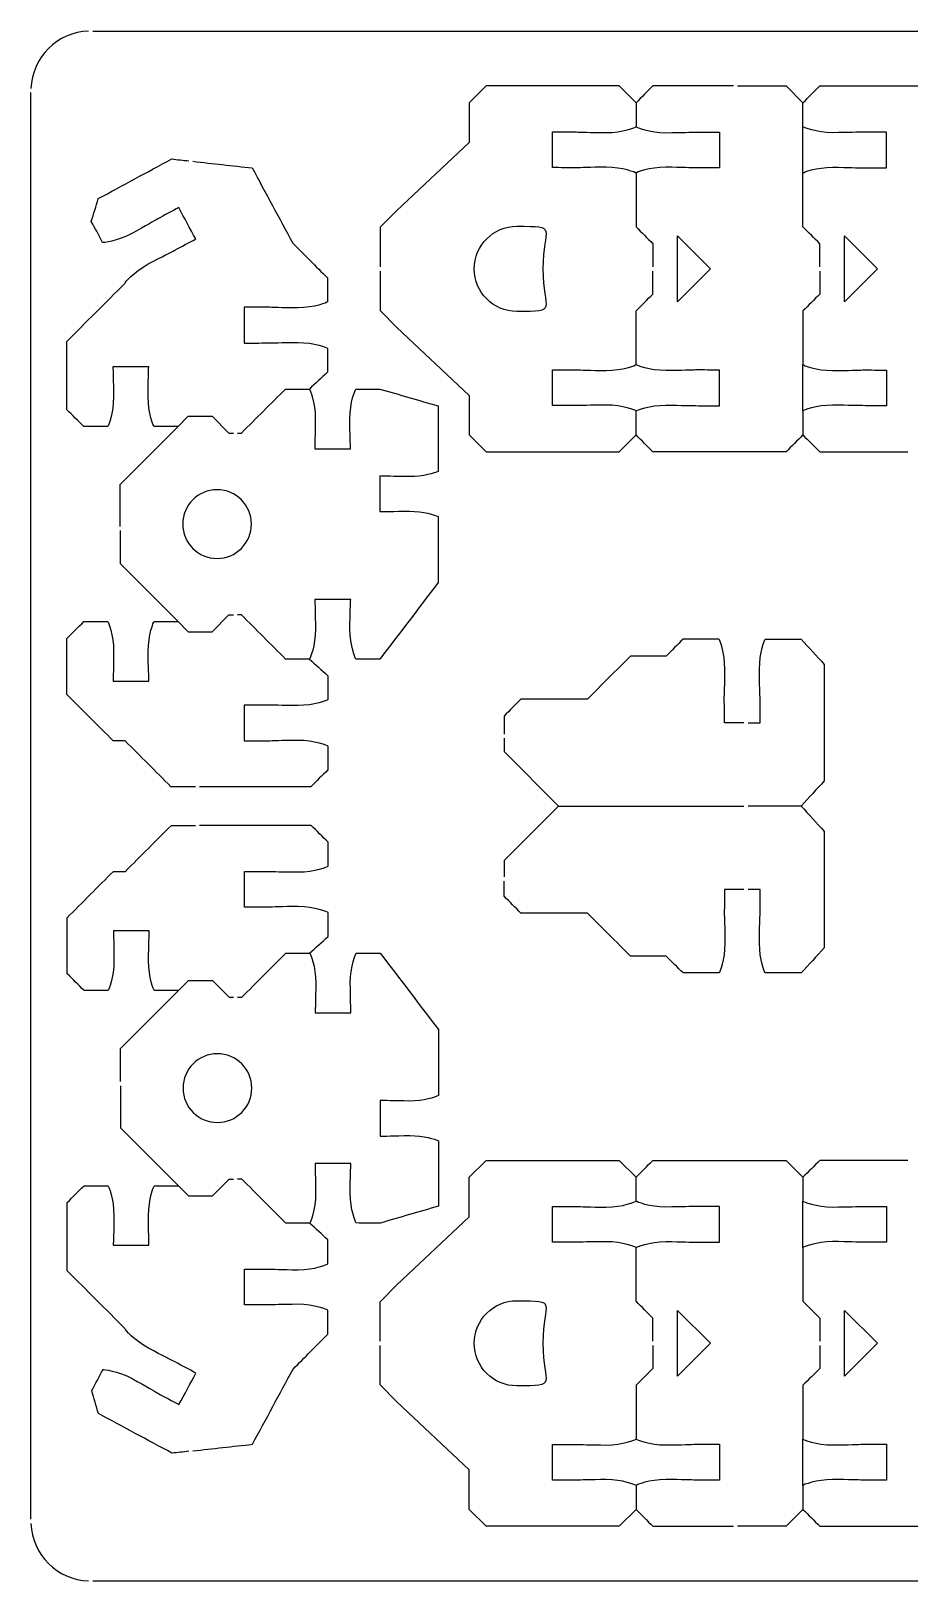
# Model space of a CAD drawing. Extents: x 0 to 680, y 0 to 410.
# Drawn here: x 230 to 303.7, y 280 to 410 of the extents above; entities that cross this region are included whole.
import ezdxf

# ---------------------------------------------------------------- set-up
doc = ezdxf.new("R2010")
doc.units = 0
doc.header["$MEASUREMENT"] = 0
doc.layers.add('DEFAULT', color=18, linetype='CONTINUOUS')

msp = doc.modelspace()

# ---------------------------------------------------------------- linework, layer by layer
at = {"layer": 'DEFAULT', "color": 1}
for points in [[(235.18, 409.99), (444.82, 409.99)], [(230, 285.17), (230, 404.82)], [(280.74, 403.97), (279.32, 405.38), (268.16, 405.38), (266.74, 403.97), (266.74, 400.65), (260.69, 394.94), (259.27, 393.53), (259.27, 390.22)], [(289.25, 405.39), (293.32, 405.39), (294.74, 403.97)], [(294.73, 398.07), (294.74, 401.97)], [(259.27, 389.86), (259.27, 386.55), (260.69, 385.13), (266.74, 379.43), (266.74, 376.11), (268.16, 374.7), (279.32, 374.7), (280.74, 376.11), (280.74, 376.11), (280.74, 376.11)], [(294.73, 378.11), (294.74, 382.02)], [(237.47, 368.44), (237.47, 371.96), (242.33, 376.83), (243.19, 377.68), (245.19, 377.68), (246.6, 376.27), (246.98, 376.27)], [(237.47, 368.09), (237.47, 365.32), (242.33, 360.46), (243.19, 359.61), (245.19, 359.61), (246.6, 361.02), (246.98, 361.02)], [(269.68, 350.69), (269.68, 349.55), (274.24, 344.98), (289.78, 344.98)], [(274.24, 344.98), (269.68, 340.42), (269.68, 339.04)], [(237.5, 321.88), (237.5, 324.65), (242.36, 329.51), (243.21, 330.37), (245.21, 330.37), (246.63, 328.95), (246.98, 328.95)], [(237.5, 321.52), (237.5, 318.01), (242.36, 313.15), (243.21, 312.29), (245.21, 312.29), (246.63, 313.71), (246.98, 313.71)], [(259.27, 300.1), (259.27, 303.42), (260.69, 304.84), (266.74, 310.54), (266.74, 313.86), (268.16, 315.27), (279.32, 315.27), (280.74, 313.86), (280.74, 313.86)], [(294.74, 307.95), (294.73, 311.86)], [(280.74, 286), (279.32, 284.59), (268.16, 284.59), (266.74, 286), (266.74, 289.32), (260.69, 295.03), (259.27, 296.44), (259.27, 299.75)], [(294.74, 288), (294.73, 291.91)], [(294.74, 286), (293.32, 284.59), (289.25, 284.59)], [(235.18, 280), (444.82, 280)]]:
    msp.add_lwpolyline(points, dxfattribs=at)
for points in [[(284.23, 392.8), (286.98, 390.04), (284.23, 387.28)], [(298.22, 392.8), (300.98, 390.04), (298.22, 387.28)], [(284.23, 302.69), (286.98, 299.93), (284.23, 297.17)], [(298.22, 302.69), (300.98, 299.93), (298.22, 297.17)]]:
    msp.add_lwpolyline(points, close=True, dxfattribs=at)
for points in [[(234.83, 409.99), (232.2, 409.9), (230.09, 407.79), (230, 405.16)], [(230, 284.81), (230.1, 282.19), (232.2, 280.08), (234.83, 280)]]:
    msp.add_open_spline(points, degree=3, dxfattribs=at)
for points, knots in [([(288.9, 405.39), (286.65, 405.39), (284.4, 405.39), (282.15, 405.39), (281.68, 404.92), (281.21, 404.44), (280.74, 403.97), (280.74, 403.3), (280.74, 402.64), (280.74, 401.97), (280.77, 401.9), (281.87, 401.47), (283.24, 401.46), (284.62, 401.47), (285.4, 401.51), (285.74, 401.51), (286.41, 401.51), (287.07, 401.51), (287.74, 401.51), (287.74, 400.51), (287.74, 399.51), (287.74, 398.51), (287.07, 398.51), (286.4, 398.51), (285.74, 398.51), (285.4, 398.51), (284.62, 398.56), (283.24, 398.56), (281.86, 398.57), (280.73, 398.12), (280.74, 398.07), (280.74, 396.57), (280.74, 395.07), (280.74, 393.57), (281.21, 393.09), (281.68, 392.62), (282.15, 392.15), (282.15, 391.51), (282.15, 390.86), (282.15, 390.22)], [0, 0, 0, 0, 19.12, 19.12, 19.12, 24.800996, 24.800996, 24.800996, 30.470996, 30.470996, 30.470996, 31.470996, 31.470996, 31.470996, 32.470996, 32.470996, 32.470996, 38.131005, 38.131005, 38.131005, 46.631005, 46.631005, 46.631005, 52.301014, 52.301014, 52.301014, 53.301014, 53.301014, 53.301014, 54.301014, 54.301014, 54.301014, 67.061014, 67.061014, 67.061014, 72.73201, 72.73201, 72.73201, 78.21201, 78.21201, 78.21201, 78.21201]), ([(296.15, 390.22), (296.15, 390.86), (296.15, 391.51), (296.15, 392.15), (295.68, 392.62), (295.21, 393.09), (294.73, 393.57), (294.73, 395.07), (294.73, 396.57), (294.73, 398.07), (294.73, 398.12), (295.86, 398.57), (297.23, 398.56), (298.62, 398.56), (299.39, 398.51), (299.74, 398.51), (300.4, 398.51), (301.07, 398.51), (301.74, 398.51), (301.74, 399.51), (301.74, 400.51), (301.74, 401.51), (301.07, 401.51), (300.41, 401.51), (299.74, 401.51), (299.4, 401.51), (298.62, 401.47), (297.23, 401.46), (295.86, 401.47), (294.74, 401.91), (294.74, 401.97), (294.74, 402.64), (294.74, 403.31), (294.74, 403.97), (295.21, 404.44), (295.68, 404.92), (296.15, 405.39), (299.87, 405.39), (303.6, 405.39), (307.32, 405.39), (307.79, 404.92), (308.26, 404.44), (308.74, 403.97)], [0, 0, 0, 0, 5.48, 5.48, 5.48, 11.150996, 11.150996, 11.150996, 23.910996, 23.910996, 23.910996, 24.910996, 24.910996, 24.910996, 25.910996, 25.910996, 25.910996, 31.581005, 31.581005, 31.581005, 40.081005, 40.081005, 40.081005, 45.741014, 45.741014, 45.741014, 46.741014, 46.741014, 46.741014, 47.741014, 47.741014, 47.741014, 53.411014, 53.411014, 53.411014, 59.08201, 59.08201, 59.08201, 90.74201, 90.74201, 90.74201, 96.413007, 96.413007, 96.413007, 96.413007]), ([(280.74, 398.06), (280.74, 398.12), (279.62, 398.57), (278.24, 398.57), (276.86, 398.57), (276.08, 398.52), (275.74, 398.52), (275.07, 398.52), (274.41, 398.53), (273.74, 398.53), (273.74, 399.53), (273.74, 400.52), (273.74, 401.52), (274.41, 401.52), (275.07, 401.52), (275.74, 401.52), (276.08, 401.52), (276.86, 401.47), (278.24, 401.47), (279.62, 401.47), (280.74, 401.92), (280.74, 401.97)], [0, 0, 0, 0, 1, 1, 1, 2, 2, 2, 7.660009, 7.660009, 7.660009, 16.150009, 16.150009, 16.150009, 21.820016, 21.820016, 21.820016, 22.820016, 22.820016, 22.820016, 23.820016, 23.820016, 23.820016, 23.820016]), ([(242.33, 376.83), (241.67, 376.83), (241, 376.83), (240.33, 376.83), (240.27, 376.83), (239.83, 377.94), (239.82, 379.32), (239.83, 380.71), (239.87, 381.48), (239.87, 381.82), (238.87, 381.82), (237.87, 381.82), (236.87, 381.82), (236.87, 381.48), (236.92, 380.7), (236.92, 379.32), (236.93, 377.94), (236.48, 376.82), (236.43, 376.82), (235.76, 376.82), (235.09, 376.82), (234.43, 376.82), (233.95, 377.29), (233.48, 377.76), (233.01, 378.23), (233.01, 380.14), (233.01, 382.05), (233.01, 383.96), (234.63, 385.58), (236.25, 387.2), (237.87, 388.82), (237.84, 388.87), (238.62, 389.79), (239.83, 390.45), (241.05, 391.11), (241.76, 391.43), (242.05, 391.6), (242.64, 391.92), (243.22, 392.23), (243.81, 392.55), (243.34, 393.43), (242.86, 394.31), (242.39, 395.18), (241.8, 394.87), (241.21, 394.55), (240.63, 394.24), (240.33, 394.07), (239.67, 393.66), (238.45, 393), (237.24, 392.35), (236.04, 392.21), (236.01, 392.26), (235.7, 392.84), (235.38, 393.43), (235.06, 394.02), (235.26, 394.66), (235.45, 395.29), (235.64, 395.93), (237.69, 397.04), (239.74, 398.15), (241.8, 399.26), (242.28, 399.2), (242.76, 399.15), (243.24, 399.1)], [0, 0, 0, 0, 5.67, 5.67, 5.67, 6.67, 6.67, 6.67, 7.67, 7.67, 7.67, 16.17, 16.17, 16.17, 17.17, 17.17, 17.17, 18.17, 18.17, 18.17, 23.84, 23.84, 23.84, 29.510996, 29.510996, 29.510996, 45.740996, 45.740996, 45.740996, 65.228859, 65.228859, 65.228859, 66.228859, 66.228859, 66.228859, 67.228859, 67.228859, 67.228859, 72.884193, 72.884193, 72.884193, 81.380739, 81.380739, 81.380739, 87.049619, 87.049619, 87.049619, 88.049619, 88.049619, 88.049619, 89.049619, 89.049619, 89.049619, 94.718499, 94.718499, 94.718499, 100.385006, 100.385006, 100.385006, 120.224059, 120.224059, 120.224059, 124.33874, 124.33874, 124.33874, 124.33874]), ([(243.58, 399.06), (245.24, 398.87), (246.89, 398.69), (248.55, 398.51), (249.68, 396.41), (250.82, 394.3), (251.95, 392.2), (252.92, 391.23), (253.89, 390.26), (254.87, 389.28), (254.87, 388.62), (254.87, 387.95), (254.87, 387.28), (254.87, 387.22), (253.75, 386.78), (252.37, 386.77), (250.99, 386.77), (250.21, 386.82), (249.87, 386.82), (249.2, 386.82), (248.54, 386.82), (247.87, 386.82), (247.87, 385.82), (247.87, 384.82), (247.87, 383.82), (248.54, 383.82), (249.2, 383.82), (249.87, 383.83), (250.21, 383.82), (250.99, 383.87), (252.37, 383.87), (253.75, 383.87), (254.87, 383.43), (254.87, 383.37), (254.87, 382.71), (254.87, 382.04), (254.87, 381.37), (254.36, 380.9), (253.85, 380.43), (253.35, 379.96)], [0, 0, 0, 0, 14.156218, 14.156218, 14.156218, 34.474114, 34.474114, 34.474114, 46.162591, 46.162591, 46.162591, 51.832591, 51.832591, 51.832591, 52.832591, 52.832591, 52.832591, 53.832591, 53.832591, 53.832591, 59.492591, 59.492591, 59.492591, 67.992591, 67.992591, 67.992591, 73.6626, 73.6626, 73.6626, 74.6626, 74.6626, 74.6626, 75.6626, 75.6626, 75.6626, 81.3326, 81.3326, 81.3326, 87.22742, 87.22742, 87.22742, 87.22742]), ([(267.17, 390.04), (267.17, 388.07), (268.77, 386.47), (270.74, 386.47), (274.31, 386.47), (272.93, 386.47), (272.93, 390.04), (272.93, 393.61), (274.31, 393.61), (270.74, 393.61), (268.77, 393.61), (267.17, 392.01), (267.17, 390.04)], [1, 1, 1, 1, 2, 2, 2, 3, 3, 3, 4, 4, 4, 5, 5, 5, 5]), ([(294.74, 376.11), (294.26, 375.64), (293.79, 375.17), (293.32, 374.7), (289.6, 374.7), (285.87, 374.7), (282.15, 374.7), (281.68, 375.17), (281.21, 375.64), (280.74, 376.11), (280.74, 376.78), (280.74, 377.44), (280.74, 378.11), (280.77, 378.18), (281.88, 378.61), (283.24, 378.61), (284.62, 378.61), (285.4, 378.56), (285.74, 378.57), (286.4, 378.56), (287.07, 378.56), (287.74, 378.55), (287.74, 379.55), (287.74, 380.55), (287.74, 381.55), (287.07, 381.56), (286.41, 381.56), (285.74, 381.56), (285.4, 381.56), (284.62, 381.51), (283.24, 381.51), (281.86, 381.52), (280.74, 381.96), (280.74, 382.02), (280.74, 383.51), (280.74, 385.01), (280.74, 386.51), (281.21, 386.98), (281.68, 387.46), (282.15, 387.93), (282.15, 388.57), (282.15, 389.22), (282.15, 389.86)], [0, 0, 0, 0, 5.658028, 5.658028, 5.658028, 37.334596, 37.334596, 37.334596, 43.009703, 43.009703, 43.009703, 48.695024, 48.695024, 48.695024, 49.695231, 49.695231, 49.695231, 50.695439, 50.695439, 50.695439, 56.366694, 56.366694, 56.366694, 64.868457, 64.868457, 64.868457, 70.529667, 70.529667, 70.529667, 71.529874, 71.529874, 71.529874, 72.530081, 72.530081, 72.530081, 85.282726, 85.282726, 85.282726, 90.954899, 90.954899, 90.954899, 96.446037, 96.446037, 96.446037, 96.446037]), ([(296.15, 389.86), (296.15, 389.22), (296.15, 388.57), (296.15, 387.93), (295.68, 387.46), (295.21, 386.98), (294.74, 386.51), (294.74, 385.01), (294.74, 383.51), (294.74, 382.02), (294.74, 381.96), (295.86, 381.52), (297.23, 381.51), (298.62, 381.51), (299.4, 381.56), (299.74, 381.56), (300.41, 381.56), (301.07, 381.56), (301.74, 381.55), (301.74, 380.55), (301.74, 379.55), (301.74, 378.55), (301.07, 378.56), (300.4, 378.56), (299.74, 378.57), (299.39, 378.56), (298.62, 378.61), (297.23, 378.61), (295.86, 378.61), (294.73, 378.17), (294.73, 378.11), (294.73, 377.44), (294.73, 376.78), (294.73, 376.11), (295.21, 375.64), (295.68, 375.17), (296.15, 374.7), (298.61, 374.7), (301.08, 374.7), (303.54, 374.7)], [0, 0, 0, 0, 5.49, 5.49, 5.49, 11.160996, 11.160996, 11.160996, 23.910996, 23.910996, 23.910996, 24.910996, 24.910996, 24.910996, 25.910996, 25.910996, 25.910996, 31.571032, 31.571032, 31.571032, 40.071032, 40.071032, 40.071032, 45.741111, 45.741111, 45.741111, 46.741111, 46.741111, 46.741111, 47.741111, 47.741111, 47.741111, 53.421111, 53.421111, 53.421111, 59.085041, 59.085041, 59.085041, 80.035041, 80.035041, 80.035041, 80.035041]), ([(280.74, 378.11), (280.74, 378.17), (279.62, 378.61), (278.24, 378.62), (276.86, 378.62), (276.08, 378.57), (275.74, 378.57), (275.07, 378.57), (274.41, 378.57), (273.74, 378.57), (273.74, 379.57), (273.74, 380.57), (273.74, 381.57), (274.41, 381.57), (275.07, 381.57), (275.74, 381.57), (276.08, 381.57), (276.86, 381.52), (278.24, 381.52), (279.62, 381.52), (280.74, 381.96), (280.74, 382.02)], [0, 0, 0, 0, 1, 1, 1, 2, 2, 2, 7.660009, 7.660009, 7.660009, 16.160009, 16.160009, 16.160009, 21.830044, 21.830044, 21.830044, 22.830044, 22.830044, 22.830044, 23.830044, 23.830044, 23.830044, 23.830044]), ([(247.33, 376.27), (247.44, 376.27), (247.54, 376.27), (247.65, 376.27), (248.88, 377.5), (250.11, 378.73), (251.35, 379.96), (252.01, 379.96), (252.68, 379.96), (253.35, 379.96), (253.4, 379.96), (253.85, 378.84), (253.84, 377.46), (253.84, 376.08), (253.79, 375.3), (253.79, 374.96), (254.79, 374.96), (255.79, 374.96), (256.79, 374.96), (256.79, 375.3), (256.75, 376.07), (256.74, 377.46), (256.75, 378.84), (257.19, 379.96), (257.25, 379.96), (257.92, 379.96), (258.58, 379.96), (259.25, 379.96), (260.88, 379.49), (262.52, 379.02), (264.15, 378.54), (264.15, 376.72), (264.15, 374.89), (264.15, 373.06), (263.86, 372.92), (262.89, 372.62), (261.75, 372.62), (260.37, 372.62), (259.59, 372.67), (259.25, 372.67), (259.25, 371.67), (259.25, 370.67), (259.25, 369.68), (259.59, 369.67), (260.36, 369.72), (261.75, 369.72), (262.9, 369.71), (263.87, 369.41), (264.15, 369.27), (264.15, 367.43), (264.15, 365.58), (264.15, 363.73), (262.52, 361.59), (260.89, 359.46), (259.25, 357.32), (258.58, 357.32), (257.92, 357.32), (257.25, 357.32), (257.2, 357.32), (256.75, 358.44), (256.75, 359.82), (256.75, 361.2), (256.81, 361.98), (256.81, 362.32), (255.81, 362.32), (254.81, 362.32), (253.81, 362.32), (253.8, 361.98), (253.85, 361.21), (253.85, 359.82), (253.85, 358.44), (253.41, 357.32), (253.35, 357.32), (252.68, 357.32), (252.01, 357.32), (251.35, 357.32), (250.11, 358.56), (248.88, 359.79), (247.65, 361.02), (247.54, 361.02), (247.44, 361.02), (247.33, 361.02)], [0, 0, 0, 0, 0.92, 0.92, 0.92, 15.733889, 15.733889, 15.733889, 21.403889, 21.403889, 21.403889, 22.403889, 22.403889, 22.403889, 23.403889, 23.403889, 23.403889, 31.903889, 31.903889, 31.903889, 32.903889, 32.903889, 32.903889, 33.903889, 33.903889, 33.903889, 39.563898, 39.563898, 39.563898, 54.040368, 54.040368, 54.040368, 69.580368, 69.580368, 69.580368, 70.580368, 70.580368, 70.580368, 71.580368, 71.580368, 71.580368, 80.080368, 80.080368, 80.080368, 81.080368, 81.080368, 81.080368, 82.080368, 82.080368, 82.080368, 97.790368, 97.790368, 97.790368, 120.67535, 120.67535, 120.67535, 126.34535, 126.34535, 126.34535, 127.34535, 127.34535, 127.34535, 128.34535, 128.34535, 128.34535, 136.84535, 136.84535, 136.84535, 137.84535, 137.84535, 137.84535, 138.84535, 138.84535, 138.84535, 144.51535, 144.51535, 144.51535, 159.329239, 159.329239, 159.329239, 160.249239, 160.249239, 160.249239, 160.249239]), ([(245.61, 371.52), (247.2, 371.52), (248.49, 370.23), (248.49, 368.64), (248.49, 367.04), (247.2, 365.75), (245.61, 365.75), (244.02, 365.75), (242.72, 367.04), (242.72, 368.64), (242.72, 370.23), (244.02, 371.52), (245.61, 371.52)], [1, 1, 1, 1, 2, 2, 2, 3, 3, 3, 4, 4, 4, 5, 5, 5, 5]), ([(243.79, 346.6), (243.11, 346.6), (242.43, 346.6), (241.74, 346.6), (240.46, 347.89), (239.17, 349.18), (237.89, 350.46), (237.55, 350.46), (237.22, 350.46), (236.89, 350.46), (235.59, 351.76), (234.29, 353.06), (232.99, 354.36), (233, 354.37), (233, 354.38), (233.01, 354.39), (233.01, 355.94), (233.01, 357.49), (233.01, 359.04), (233.48, 359.51), (233.95, 359.99), (234.43, 360.46), (235.09, 360.46), (235.76, 360.46), (236.43, 360.46), (236.49, 360.46), (236.93, 359.34), (236.93, 357.96), (236.93, 356.58), (236.89, 355.8), (236.89, 355.46), (237.89, 355.46), (238.89, 355.46), (239.89, 355.46), (239.89, 355.8), (239.83, 356.58), (239.83, 357.96), (239.83, 359.34), (240.28, 360.46), (240.33, 360.46), (241, 360.46), (241.67, 360.46), (242.33, 360.46)], [0, 0, 0, 0, 5.81, 5.81, 5.81, 21.274427, 21.274427, 21.274427, 24.114427, 24.114427, 24.114427, 39.748559, 39.748559, 39.748559, 39.840755, 39.840755, 39.840755, 53.040755, 53.040755, 53.040755, 58.711751, 58.711751, 58.711751, 64.381751, 64.381751, 64.381751, 65.381751, 65.381751, 65.381751, 66.381751, 66.381751, 66.381751, 74.881751, 74.881751, 74.881751, 75.881751, 75.881751, 75.881751, 76.881751, 76.881751, 76.881751, 82.551751, 82.551751, 82.551751, 82.551751]), ([(289.78, 351.98), (289.24, 351.98), (288.69, 351.98), (288.15, 351.98), (288.15, 352.65), (288.15, 353.31), (288.14, 353.98), (288.14, 354.32), (288.19, 355.1), (288.19, 356.48), (288.19, 357.86), (287.75, 358.98), (287.69, 358.98), (286.68, 358.98), (285.68, 358.98), (284.68, 358.98), (284.21, 358.51), (283.74, 358.04), (283.27, 357.56), (282.27, 357.56), (281.27, 357.56), (280.27, 357.56), (279.07, 356.36), (277.87, 355.16), (276.66, 353.96), (274.81, 353.96), (272.95, 353.96), (271.09, 353.96), (270.62, 353.49), (270.15, 353.02), (269.68, 352.54), (269.68, 352.04), (269.68, 351.54), (269.68, 351.03)], [0, 0, 0, 0, 4.63, 4.63, 4.63, 10.290009, 10.290009, 10.290009, 11.290009, 11.290009, 11.290009, 12.290009, 12.290009, 12.290009, 20.800009, 20.800009, 20.800009, 26.471005, 26.471005, 26.471005, 34.971005, 34.971005, 34.971005, 49.424268, 49.424268, 49.424268, 65.234268, 65.234268, 65.234268, 70.898198, 70.898198, 70.898198, 75.178198, 75.178198, 75.178198, 75.178198]), ([(290.13, 351.98), (290.47, 351.98), (290.81, 351.98), (291.15, 351.98), (291.14, 352.65), (291.14, 353.32), (291.14, 353.98), (291.14, 354.33), (291.09, 355.1), (291.09, 356.48), (291.09, 357.86), (291.54, 358.99), (291.59, 358.98), (292.59, 358.98), (293.59, 358.98), (294.59, 358.98), (295.24, 358.28), (295.88, 357.57), (296.53, 356.86), (296.53, 353.61), (296.53, 350.36), (296.53, 347.1), (295.88, 346.4), (295.24, 345.69), (294.59, 344.98), (293.1, 344.98), (291.62, 344.98), (290.13, 344.98)], [0, 0, 0, 0, 2.87, 2.87, 2.87, 8.540009, 8.540009, 8.540009, 9.540009, 9.540009, 9.540009, 10.540009, 10.540009, 10.540009, 19.040009, 19.040009, 19.040009, 27.193548, 27.193548, 27.193548, 54.853548, 54.853548, 54.853548, 63.007087, 63.007087, 63.007087, 75.637087, 75.637087, 75.637087, 75.637087]), ([(253.35, 357.32), (253.86, 356.86), (254.37, 356.39), (254.88, 355.92), (254.88, 355.26), (254.88, 354.59), (254.88, 353.92), (254.88, 353.86), (253.76, 353.42), (252.38, 353.42), (251, 353.42), (250.22, 353.47), (249.88, 353.46), (249.22, 353.46), (248.55, 353.46), (247.88, 353.46), (247.88, 352.46), (247.88, 351.46), (247.88, 350.46), (248.55, 350.46), (249.22, 350.47), (249.88, 350.47), (250.23, 350.46), (251, 350.52), (252.39, 350.52), (253.77, 350.52), (254.89, 350.07), (254.89, 350.02), (254.89, 349.35), (254.89, 348.69), (254.89, 348.02), (254.42, 347.55), (253.94, 347.08), (253.47, 346.6), (250.36, 346.6), (247.25, 346.6), (244.14, 346.6)], [0, 0, 0, 0, 5.889261, 5.889261, 5.889261, 11.559261, 11.559261, 11.559261, 12.559261, 12.559261, 12.559261, 13.559261, 13.559261, 13.559261, 19.219261, 19.219261, 19.219261, 27.719261, 27.719261, 27.719261, 33.38927, 33.38927, 33.38927, 34.38927, 34.38927, 34.38927, 35.38927, 35.38927, 35.38927, 41.05927, 41.05927, 41.05927, 46.730267, 46.730267, 46.730267, 73.180267, 73.180267, 73.180267, 73.180267]), ([(294.59, 344.98), (295.24, 344.28), (295.88, 343.57), (296.53, 342.86), (296.53, 339.61), (296.53, 336.36), (296.53, 333.11), (295.88, 332.4), (295.24, 331.69), (294.59, 330.99), (293.59, 330.99), (292.59, 330.99), (291.59, 330.99), (291.54, 330.98), (291.09, 332.1), (291.09, 333.48), (291.09, 334.87), (291.14, 335.64), (291.14, 335.99), (291.14, 336.65), (291.14, 337.32), (291.15, 337.99), (290.81, 337.99), (290.47, 337.99), (290.13, 337.99)], [0, 0, 0, 0, 8.153539, 8.153539, 8.153539, 35.813539, 35.813539, 35.813539, 43.967078, 43.967078, 43.967078, 52.467078, 52.467078, 52.467078, 53.467078, 53.467078, 53.467078, 54.467078, 54.467078, 54.467078, 60.137087, 60.137087, 60.137087, 63.007087, 63.007087, 63.007087, 63.007087]), ([(242.36, 329.51), (241.69, 329.51), (241.02, 329.51), (240.36, 329.51), (240.3, 329.51), (239.86, 330.63), (239.86, 332.01), (239.86, 333.39), (239.92, 334.17), (239.92, 334.51), (238.92, 334.51), (237.92, 334.51), (236.92, 334.51), (236.91, 334.17), (236.96, 333.4), (236.96, 332.01), (236.95, 330.63), (236.51, 329.52), (236.45, 329.52), (235.79, 329.52), (235.12, 329.52), (234.45, 329.52), (233.98, 329.99), (233.51, 330.46), (233.04, 330.93), (233.04, 332.48), (233.04, 334.03), (233.04, 335.59), (233.03, 335.59), (233.02, 335.6), (233.02, 335.61), (234.31, 336.91), (235.61, 338.21), (236.91, 339.51), (237.25, 339.51), (237.58, 339.51), (237.92, 339.51), (239.2, 340.8), (240.48, 342.08), (241.77, 343.37), (242.44, 343.37), (243.12, 343.37), (243.79, 343.37)], [0, 0, 0, 0, 5.68, 5.68, 5.68, 6.68, 6.68, 6.68, 7.68, 7.68, 7.68, 16.18, 16.18, 16.18, 17.18, 17.18, 17.18, 18.18, 18.18, 18.18, 23.84, 23.84, 23.84, 29.510996, 29.510996, 29.510996, 42.710996, 42.710996, 42.710996, 42.803192, 42.803192, 42.803192, 58.430258, 58.430258, 58.430258, 61.280258, 61.280258, 61.280258, 76.737619, 76.737619, 76.737619, 82.477619, 82.477619, 82.477619, 82.477619]), ([(253.37, 332.65), (253.89, 333.11), (254.4, 333.58), (254.91, 334.05), (254.91, 334.71), (254.91, 335.38), (254.91, 336.05), (254.91, 336.11), (253.79, 336.55), (252.41, 336.56), (251.03, 336.56), (250.25, 336.51), (249.91, 336.51), (249.24, 336.51), (248.58, 336.51), (247.91, 336.51), (247.91, 337.51), (247.91, 338.51), (247.91, 339.51), (248.58, 339.51), (249.24, 339.51), (249.91, 339.51), (250.26, 339.51), (251.03, 339.46), (252.41, 339.46), (253.79, 339.46), (254.92, 339.9), (254.92, 339.95), (254.92, 340.62), (254.92, 341.29), (254.92, 341.95), (254.44, 342.43), (253.97, 342.9), (253.5, 343.37), (250.38, 343.37), (247.26, 343.37), (244.14, 343.37)], [0, 0, 0, 0, 5.890065, 5.890065, 5.890065, 11.560839, 11.560839, 11.560839, 12.560976, 12.560976, 12.560976, 13.561113, 13.561113, 13.561113, 19.221885, 19.221885, 19.221885, 27.723046, 27.723046, 27.723046, 33.383827, 33.383827, 33.383827, 34.383964, 34.383964, 34.383964, 35.3841, 35.3841, 35.3841, 41.054874, 41.054874, 41.054874, 46.726645, 46.726645, 46.726645, 73.260267, 73.260267, 73.260267, 73.260267]), ([(289.78, 337.99), (289.24, 337.99), (288.69, 337.99), (288.15, 337.99), (288.15, 337.32), (288.15, 336.65), (288.14, 335.99), (288.14, 335.65), (288.19, 334.87), (288.19, 333.49), (288.19, 332.11), (287.75, 330.99), (287.69, 330.99), (286.68, 330.99), (285.68, 330.99), (284.68, 330.99), (284.21, 331.46), (283.74, 331.93), (283.27, 332.4), (282.27, 332.4), (281.27, 332.4), (280.27, 332.4), (279.07, 333.61), (277.87, 334.81), (276.66, 336.01), (274.81, 336.01), (272.95, 336.01), (271.09, 336.01), (270.62, 336.48), (270.15, 336.95), (269.68, 337.42), (269.68, 337.85), (269.68, 338.27), (269.68, 338.69)], [0, 0, 0, 0, 4.63, 4.63, 4.63, 10.290009, 10.290009, 10.290009, 11.290009, 11.290009, 11.290009, 12.290009, 12.290009, 12.290009, 20.800009, 20.800009, 20.800009, 26.471005, 26.471005, 26.471005, 34.971005, 34.971005, 34.971005, 49.424268, 49.424268, 49.424268, 65.234268, 65.234268, 65.234268, 70.898198, 70.898198, 70.898198, 74.488198, 74.488198, 74.488198, 74.488198]), ([(247.33, 328.95), (247.45, 328.95), (247.56, 328.95), (247.68, 328.95), (248.91, 330.18), (250.14, 331.42), (251.37, 332.65), (252.04, 332.65), (252.7, 332.65), (253.37, 332.65), (253.43, 332.65), (253.88, 331.53), (253.88, 330.15), (253.88, 328.77), (253.83, 327.99), (253.84, 327.65), (254.84, 327.65), (255.84, 327.65), (256.83, 327.65), (256.83, 327.99), (256.78, 328.77), (256.78, 330.15), (256.78, 331.53), (257.23, 332.65), (257.28, 332.65), (257.95, 332.65), (258.61, 332.65), (259.28, 332.65), (260.91, 330.52), (262.55, 328.38), (264.18, 326.24), (264.18, 324.39), (264.18, 322.55), (264.18, 320.7), (263.89, 320.57), (262.92, 320.26), (261.77, 320.25), (260.39, 320.25), (259.62, 320.3), (259.28, 320.3), (259.28, 319.3), (259.28, 318.3), (259.28, 317.3), (259.62, 317.3), (260.39, 317.35), (261.78, 317.35), (262.92, 317.35), (263.88, 317.05), (264.18, 316.91), (264.18, 315.08), (264.18, 313.26), (264.18, 311.43), (262.55, 310.96), (260.91, 310.49), (259.28, 310.01), (258.61, 310.01), (257.94, 310.02), (257.28, 310.02), (257.22, 310.02), (256.78, 311.14), (256.77, 312.51), (256.77, 313.9), (256.82, 314.67), (256.82, 315.01), (255.82, 315.01), (254.82, 315.01), (253.82, 315.01), (253.82, 314.67), (253.87, 313.89), (253.87, 312.51), (253.88, 311.13), (253.43, 310.01), (253.37, 310.01), (252.7, 310.01), (252.04, 310.01), (251.37, 310.01), (250.14, 311.24), (248.91, 312.47), (247.68, 313.71), (247.56, 313.71), (247.45, 313.71), (247.33, 313.71)], [0, 0, 0, 0, 1, 1, 1, 15.813889, 15.813889, 15.813889, 21.483889, 21.483889, 21.483889, 22.483889, 22.483889, 22.483889, 23.483889, 23.483889, 23.483889, 31.983889, 31.983889, 31.983889, 32.983889, 32.983889, 32.983889, 33.983889, 33.983889, 33.983889, 39.653889, 39.653889, 39.653889, 62.538871, 62.538871, 62.538871, 78.248871, 78.248871, 78.248871, 79.248871, 79.248871, 79.248871, 80.248871, 80.248871, 80.248871, 88.748871, 88.748871, 88.748871, 89.748871, 89.748871, 89.748871, 90.748871, 90.748871, 90.748871, 106.288871, 106.288871, 106.288871, 120.765341, 120.765341, 120.765341, 126.42535, 126.42535, 126.42535, 127.42535, 127.42535, 127.42535, 128.42535, 128.42535, 128.42535, 136.92535, 136.92535, 136.92535, 137.92535, 137.92535, 137.92535, 138.93535, 138.93535, 138.93535, 144.59535, 144.59535, 144.59535, 159.409239, 159.409239, 159.409239, 160.409239, 160.409239, 160.409239, 160.409239]), ([(242.75, 321.33), (242.75, 322.93), (244.04, 324.22), (245.63, 324.22), (247.23, 324.22), (248.52, 322.93), (248.52, 321.33), (248.52, 319.74), (247.23, 318.45), (245.63, 318.45), (244.04, 318.45), (242.75, 319.74), (242.75, 321.33)], [1, 1, 1, 1, 2, 2, 2, 3, 3, 3, 4, 4, 4, 5, 5, 5, 5]), ([(282.15, 300.1), (282.15, 300.75), (282.15, 301.4), (282.15, 302.04), (281.68, 302.51), (281.21, 302.98), (280.74, 303.46), (280.74, 304.95), (280.74, 306.45), (280.74, 307.95), (280.74, 308.01), (281.86, 308.45), (283.24, 308.46), (284.62, 308.46), (285.4, 308.41), (285.74, 308.41), (286.41, 308.41), (287.07, 308.41), (287.74, 308.42), (287.74, 309.42), (287.74, 310.41), (287.74, 311.41), (287.07, 311.41), (286.4, 311.41), (285.74, 311.41), (285.4, 311.41), (284.62, 311.36), (283.24, 311.36), (281.88, 311.36), (280.77, 311.79), (280.74, 311.86), (280.74, 312.53), (280.74, 313.19), (280.74, 313.86), (281.21, 314.33), (281.68, 314.8), (282.15, 315.27), (285.87, 315.27), (289.6, 315.27), (293.32, 315.27), (293.79, 314.8), (294.26, 314.33), (294.74, 313.86)], [0, 0, 0, 0, 5.490569, 5.490569, 5.490569, 11.162154, 11.162154, 11.162154, 23.913476, 23.913476, 23.913476, 24.91358, 24.91358, 24.91358, 25.913683, 25.913683, 25.913683, 31.574279, 31.574279, 31.574279, 40.075161, 40.075161, 40.075161, 45.745784, 45.745784, 45.745784, 46.745888, 46.745888, 46.745888, 47.760135, 47.760135, 47.760135, 53.430723, 53.430723, 53.430723, 59.102307, 59.102307, 59.102307, 90.775592, 90.775592, 90.775592, 96.440109, 96.440109, 96.440109, 96.440109]), ([(303.54, 315.27), (301.08, 315.27), (298.61, 315.27), (296.15, 315.27), (295.68, 314.8), (295.21, 314.33), (294.73, 313.86), (294.73, 313.19), (294.73, 312.53), (294.73, 311.86), (294.73, 311.81), (295.86, 311.36), (297.23, 311.36), (298.62, 311.36), (299.39, 311.41), (299.74, 311.41), (300.4, 311.41), (301.07, 311.41), (301.74, 311.41), (301.74, 310.41), (301.74, 309.41), (301.74, 308.42), (301.07, 308.41), (300.41, 308.41), (299.74, 308.41), (299.4, 308.41), (298.62, 308.46), (297.23, 308.46), (295.86, 308.45), (294.74, 308.01), (294.74, 307.95), (294.74, 306.45), (294.74, 304.95), (294.74, 303.46), (295.21, 302.98), (295.68, 302.51), (296.15, 302.04), (296.15, 301.4), (296.15, 300.75), (296.15, 300.1)], [0, 0, 0, 0, 20.95, 20.95, 20.95, 26.620996, 26.620996, 26.620996, 32.290996, 32.290996, 32.290996, 33.290996, 33.290996, 33.290996, 34.290996, 34.290996, 34.290996, 39.961032, 39.961032, 39.961032, 48.461032, 48.461032, 48.461032, 54.12104, 54.12104, 54.12104, 55.12104, 55.12104, 55.12104, 56.12104, 56.12104, 56.12104, 68.87104, 68.87104, 68.87104, 74.542037, 74.542037, 74.542037, 80.032037, 80.032037, 80.032037, 80.032037]), ([(243.24, 290.87), (242.76, 290.82), (242.29, 290.77), (241.82, 290.72), (239.77, 291.82), (237.71, 292.93), (235.66, 294.04), (235.47, 294.68), (235.28, 295.32), (235.09, 295.96), (235.41, 296.54), (235.72, 297.13), (236.04, 297.72), (236.06, 297.76), (237.26, 297.62), (238.48, 296.97), (239.69, 296.31), (240.35, 295.9), (240.65, 295.74), (241.24, 295.42), (241.83, 295.1), (242.41, 294.79), (242.89, 295.67), (243.36, 296.55), (243.83, 297.43), (243.25, 297.74), (242.66, 298.06), (242.08, 298.37), (241.78, 298.54), (241.07, 298.86), (239.86, 299.52), (238.64, 300.18), (237.87, 301.1), (237.9, 301.15), (236.28, 302.77), (234.66, 304.39), (233.04, 306.01), (233.04, 307.92), (233.04, 309.83), (233.04, 311.74), (233.51, 312.21), (233.98, 312.68), (234.45, 313.15), (235.12, 313.15), (235.78, 313.15), (236.45, 313.15), (236.5, 313.15), (236.95, 312.03), (236.95, 310.65), (236.95, 309.27), (236.9, 308.49), (236.9, 308.15), (237.9, 308.15), (238.89, 308.15), (239.89, 308.15), (239.9, 308.49), (239.85, 309.27), (239.85, 310.65), (239.86, 312.03), (240.3, 313.15), (240.36, 313.15), (241.02, 313.15), (241.69, 313.15), (242.36, 313.15)], [0, 0, 0, 0, 4.034067, 4.034067, 4.034067, 23.87312, 23.87312, 23.87312, 29.539627, 29.539627, 29.539627, 35.208507, 35.208507, 35.208507, 36.208507, 36.208507, 36.208507, 37.208507, 37.208507, 37.208507, 42.877387, 42.877387, 42.877387, 51.373933, 51.373933, 51.373933, 57.029267, 57.029267, 57.029267, 58.029267, 58.029267, 58.029267, 59.029267, 59.029267, 59.029267, 78.51713, 78.51713, 78.51713, 94.74713, 94.74713, 94.74713, 100.418126, 100.418126, 100.418126, 106.088126, 106.088126, 106.088126, 107.088126, 107.088126, 107.088126, 108.088126, 108.088126, 108.088126, 116.588126, 116.588126, 116.588126, 117.588126, 117.588126, 117.588126, 118.588126, 118.588126, 118.588126, 124.258126, 124.258126, 124.258126, 124.258126]), ([(280.74, 307.95), (280.74, 308.01), (279.62, 308.46), (278.24, 308.45), (276.86, 308.46), (276.08, 308.4), (275.74, 308.41), (275.07, 308.4), (274.41, 308.4), (273.74, 308.4), (273.74, 309.4), (273.74, 310.4), (273.74, 311.4), (274.41, 311.4), (275.07, 311.4), (275.74, 311.4), (276.08, 311.4), (276.86, 311.35), (278.24, 311.35), (279.62, 311.36), (280.74, 311.8), (280.74, 311.86)], [0, 0, 0, 0, 1, 1, 1, 2, 2, 2, 7.670032, 7.670032, 7.670032, 16.170032, 16.170032, 16.170032, 21.830041, 21.830041, 21.830041, 22.830041, 22.830041, 22.830041, 23.830041, 23.830041, 23.830041, 23.830041]), ([(243.58, 290.91), (245.25, 291.1), (246.91, 291.28), (248.57, 291.46), (249.71, 293.57), (250.84, 295.67), (251.98, 297.77), (252.95, 298.74), (253.92, 299.72), (254.89, 300.69), (254.89, 301.36), (254.89, 302.02), (254.89, 302.69), (254.89, 302.75), (253.77, 303.19), (252.39, 303.2), (251.01, 303.2), (250.23, 303.15), (249.89, 303.15), (249.23, 303.15), (248.56, 303.15), (247.9, 303.15), (247.9, 304.15), (247.9, 305.15), (247.9, 306.15), (248.56, 306.15), (249.23, 306.15), (249.9, 306.15), (250.24, 306.15), (251.01, 306.1), (252.4, 306.1), (253.78, 306.1), (254.9, 306.55), (254.9, 306.6), (254.9, 307.27), (254.9, 307.93), (254.9, 308.6), (254.39, 309.07), (253.88, 309.54), (253.37, 310.01)], [0, 0, 0, 0, 14.228523, 14.228523, 14.228523, 34.548747, 34.548747, 34.548747, 46.238563, 46.238563, 46.238563, 51.909213, 51.909213, 51.909213, 52.909327, 52.909327, 52.909327, 53.909442, 53.909442, 53.909442, 59.57009, 59.57009, 59.57009, 68.071064, 68.071064, 68.071064, 73.741723, 73.741723, 73.741723, 74.741837, 74.741837, 74.741837, 75.741952, 75.741952, 75.741952, 81.412601, 81.412601, 81.412601, 87.300754, 87.300754, 87.300754, 87.300754]), ([(270.74, 296.36), (274.31, 296.36), (272.93, 296.36), (272.93, 299.93), (272.93, 303.5), (274.31, 303.5), (270.74, 303.5), (268.77, 303.5), (267.17, 301.9), (267.17, 299.93), (267.17, 297.96), (268.77, 296.36), (270.74, 296.36)], [1, 1, 1, 1, 2, 2, 2, 3, 3, 3, 4, 4, 4, 5, 5, 5, 5]), ([(282.15, 299.75), (282.15, 299.11), (282.15, 298.47), (282.15, 297.82), (281.68, 297.35), (281.21, 296.88), (280.74, 296.41), (280.74, 294.91), (280.74, 293.41), (280.74, 291.9), (280.77, 291.84), (281.88, 291.4), (283.24, 291.41), (284.62, 291.41), (285.4, 291.46), (285.74, 291.46), (286.4, 291.46), (287.07, 291.46), (287.74, 291.46), (287.74, 290.46), (287.74, 289.46), (287.74, 288.46), (287.07, 288.46), (286.41, 288.46), (285.74, 288.46), (285.4, 288.46), (284.62, 288.5), (283.24, 288.51), (281.86, 288.5), (280.74, 288.06), (280.74, 288), (280.74, 287.33), (280.74, 286.67), (280.74, 286), (281.21, 285.53), (281.68, 285.06), (282.15, 284.59), (284.4, 284.59), (286.65, 284.59), (288.9, 284.59)], [0, 0, 0, 0, 5.48, 5.48, 5.48, 11.150996, 11.150996, 11.150996, 23.925139, 23.925139, 23.925139, 24.925139, 24.925139, 24.925139, 25.925139, 25.925139, 25.925139, 31.595147, 31.595147, 31.595147, 40.095147, 40.095147, 40.095147, 45.755156, 45.755156, 45.755156, 46.755156, 46.755156, 46.755156, 47.755156, 47.755156, 47.755156, 53.425156, 53.425156, 53.425156, 59.096153, 59.096153, 59.096153, 78.216153, 78.216153, 78.216153, 78.216153]), ([(296.15, 299.75), (296.15, 299.11), (296.15, 298.47), (296.15, 297.82), (295.68, 297.35), (295.21, 296.88), (294.73, 296.41), (294.73, 294.91), (294.73, 293.41), (294.73, 291.91), (294.73, 291.85), (295.86, 291.4), (297.23, 291.41), (298.62, 291.41), (299.39, 291.46), (299.74, 291.46), (300.4, 291.46), (301.07, 291.46), (301.74, 291.46), (301.74, 290.46), (301.74, 289.46), (301.74, 288.46), (301.07, 288.46), (300.41, 288.46), (299.74, 288.46), (299.4, 288.46), (298.62, 288.5), (297.23, 288.51), (295.86, 288.5), (294.74, 288.06), (294.74, 288), (294.74, 287.33), (294.74, 286.67), (294.74, 286), (295.21, 285.53), (295.68, 285.06), (296.15, 284.59), (299.87, 284.59), (303.6, 284.59), (307.32, 284.59), (307.79, 285.06), (308.26, 285.53), (308.74, 286)], [0, 0, 0, 0, 5.48, 5.48, 5.48, 11.150996, 11.150996, 11.150996, 23.910996, 23.910996, 23.910996, 24.910996, 24.910996, 24.910996, 25.910996, 25.910996, 25.910996, 31.581005, 31.581005, 31.581005, 40.081005, 40.081005, 40.081005, 45.741014, 45.741014, 45.741014, 46.741014, 46.741014, 46.741014, 47.741014, 47.741014, 47.741014, 53.411014, 53.411014, 53.411014, 59.08201, 59.08201, 59.08201, 90.74201, 90.74201, 90.74201, 96.413007, 96.413007, 96.413007, 96.413007]), ([(280.74, 288), (280.74, 288.05), (279.62, 288.5), (278.24, 288.5), (276.86, 288.5), (276.08, 288.45), (275.74, 288.45), (275.07, 288.45), (274.41, 288.45), (273.74, 288.45), (273.74, 289.45), (273.74, 290.45), (273.74, 291.44), (274.41, 291.45), (275.07, 291.45), (275.74, 291.45), (276.08, 291.45), (276.86, 291.4), (278.24, 291.4), (279.62, 291.41), (280.74, 291.85), (280.74, 291.91)], [0, 0, 0, 0, 1, 1, 1, 2, 2, 2, 7.670009, 7.670009, 7.670009, 16.160009, 16.160009, 16.160009, 21.820018, 21.820018, 21.820018, 22.820018, 22.820018, 22.820018, 23.820018, 23.820018, 23.820018, 23.820018])]:
    msp.add_open_spline(points, degree=3, knots=knots, dxfattribs=at)

doc.saveas('drawing.dxf')
